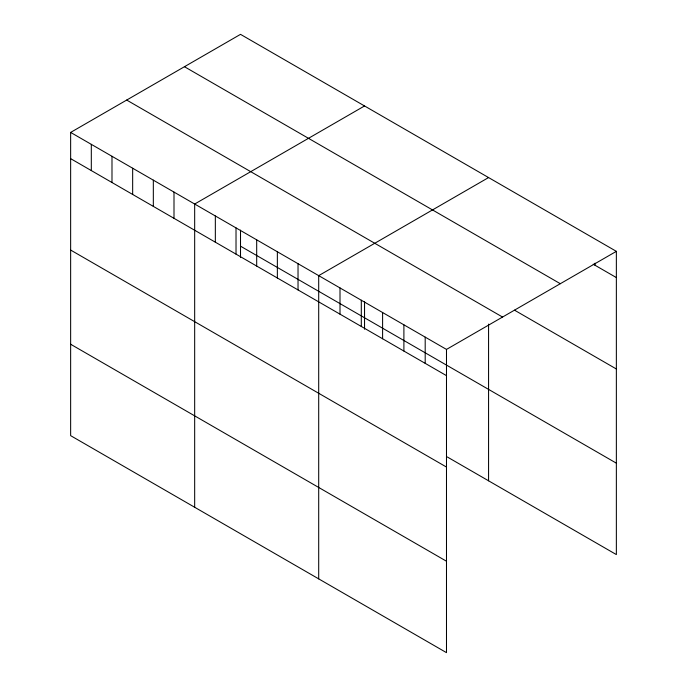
<?xml version="1.0" encoding="UTF-8"?>
<svg xmlns="http://www.w3.org/2000/svg" width="687" height="687" viewBox="0 0 687 687"><rect width="100%" height="100%" fill="white"/><g stroke="black" fill="none" stroke-linecap="round" stroke-linejoin="round"><path stroke-width="1.03" d="M70.641 132.419L446.49 349.417L446.49 652.65L70.641 435.652L70.641 132.419L240.51 34.35L616.359 251.348L616.359 554.581L447.228 456.932M364.539 105.961L194.67 204.03L194.67 507.264M488.569 177.564L318.699 275.642L318.699 578.875M446.49 349.417L616.359 251.348M593.207 264.203L616.359 277.574M184.451 66.716L560.3 283.705M514.494 310.172L616.359 368.988M126.7 100.062L502.549 317.05M240.51 246.169L616.359 463.167M70.641 158.645L446.49 375.643M70.641 250.059L446.49 467.057M70.641 344.247L446.49 561.236M595.062 263.181L595.062 265.276M488.569 324.101L488.569 480.797M425.193 337.119L425.193 363.346M403.896 324.822L403.896 351.048M382.599 312.525L382.599 338.751M364.539 301.73L364.539 329.21M361.302 300.228L361.302 326.454M340.005 287.93L340.005 314.165M298.029 263.705L298.029 289.931M277.359 251.768L277.359 277.995M256.689 239.832L256.689 266.058M240.51 230.119L240.51 257.599M236.019 227.895L236.019 254.13M215.34 215.967L215.34 242.193M174 192.094L174 218.32M153.33 180.157L153.33 206.383M132.66 168.229L132.66 194.455M111.99 156.292L111.99 182.519M91.311 144.356L91.311 170.582"/></g></svg>
